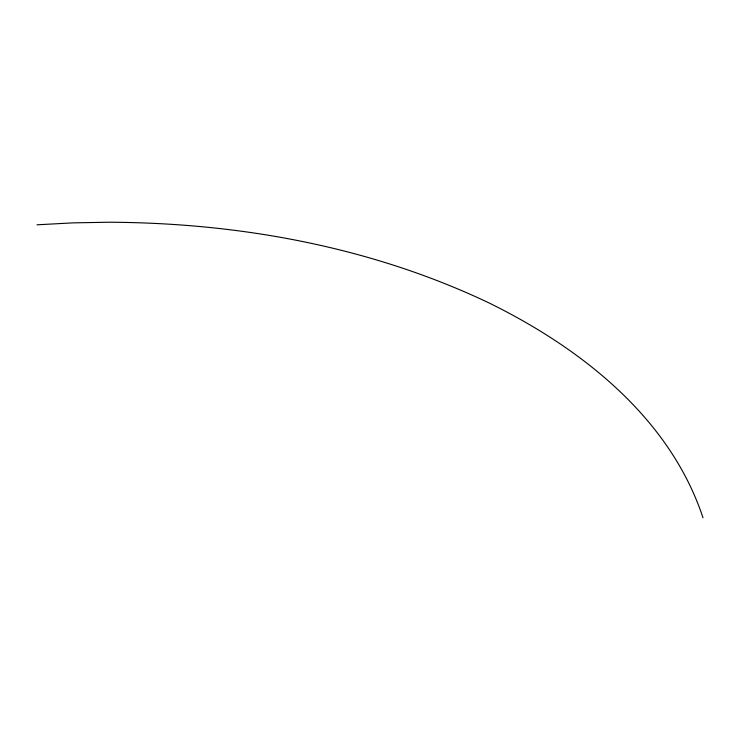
<?xml version="1.0" encoding="UTF-8"?>
<svg xmlns="http://www.w3.org/2000/svg" width="740" height="740" viewBox="0 0 740 740"><rect width="100%" height="100%" fill="white"/><g stroke="black" fill="none" stroke-linecap="round" stroke-linejoin="round"><path stroke-width="1.11" d="M37 224.803L73.251 222.86L108.817 222.231C239.177 222.814 370.814 246.688 489.038 302.938C580.724 348.022 669.774 417.416 703 517.769"/></g></svg>
